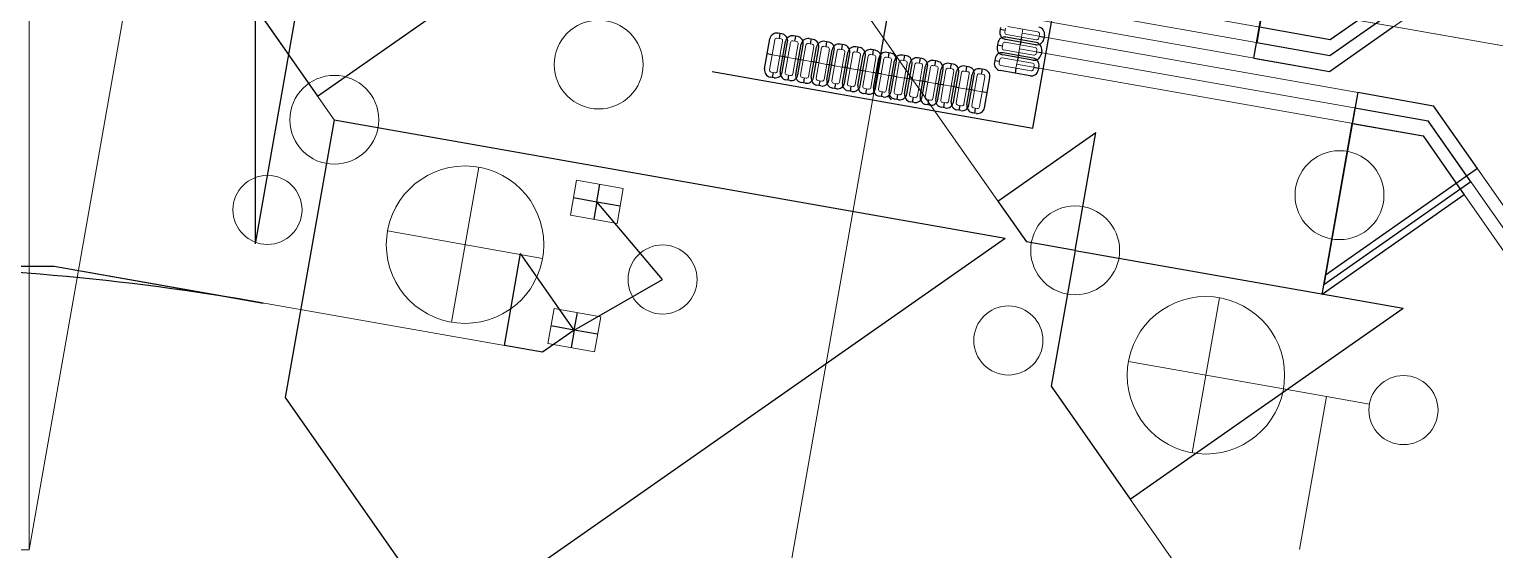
# Model space of a CAD drawing. Header units: millimetres. Extents: x -24 to 171, y -122 to 11.
# Drawn here: x 38.1 to 75.21, y -47.62 to -34.44 of the extents above; entities that cross this region are included whole.
import ezdxf

# ---------------------------------------------------------------- set-up
doc = ezdxf.new("R2010")
doc.units = ezdxf.units.MM
for name, color, linetype, lineweight, true_color in [('coponent footprints', 7, 'Continuous', 5, 0x000000), ('traces back 0.2mm', 94, 'Continuous', 20, 0x008000), ('traces front 0.2mm', 14, 'Continuous', 20, 0x800000)]:
    doc.layers.add(name, color=color, linetype=linetype, lineweight=lineweight, true_color=true_color)
doc.layers.add('helplines', color=4, linetype='Continuous', true_color=0x00ffff)
doc.layers.add('helplines curves', color=3, linetype='Continuous', true_color=0x00ff00)

msp = doc.modelspace()

# ---------------------------------------------------------------- linework, layer by layer
at = {"layer": 'coponent footprints'}
for p, q in [((38.1, -28.575), (38.1, -47.625)), ((38.1, -47.625), (41.408, -28.864)), ((56.861, -50.933), (60.169, -32.172)), ((60.169, -32.172), (78.929, -35.48)), ((70.859, -34.057), (89.619, -37.365)), ((62.819, -34.417), (62.802, -34.515)), ((63.64, -34.511), (62.877, -34.376)), ((63.259, -34.443), (63.224, -34.64)), ((56.845, -35.47), (56.98, -34.707)), ((57.136, -34.684), (57.038, -34.667)), ((57.042, -35.505), (57.177, -34.742)), ((57.239, -35.54), (57.374, -34.777)), ((57.53, -34.753), (57.432, -34.736)), ((57.436, -35.575), (57.571, -34.811)), ((57.633, -35.609), (57.768, -34.846)), ((57.924, -34.823), (57.826, -34.806)), ((57.83, -35.644), (57.965, -34.881)), ((58.318, -34.892), (58.22, -34.875)), ((62.75, -34.811), (62.732, -34.909)), ((63.571, -34.905), (62.808, -34.77)), ((63.606, -34.708), (62.842, -34.573)), ((63.189, -34.837), (63.154, -35.034)), ((63.681, -34.569), (63.663, -34.667)), ((57.11, -35.124), (56.913, -35.089)), ((57.504, -35.193), (57.307, -35.158)), ((57.897, -35.262), (57.701, -35.228)), ((58.027, -35.679), (58.162, -34.916)), ((58.224, -35.714), (58.359, -34.95)), ((58.421, -35.748), (58.556, -34.985)), ((58.712, -34.962), (58.614, -34.945)), ((58.618, -35.783), (58.753, -35.02)), ((58.815, -35.818), (58.95, -35.055)), ((59.106, -35.031), (59.008, -35.014)), ((59.012, -35.852), (59.147, -35.089)), ((59.209, -35.887), (59.344, -35.124)), ((59.5, -35.101), (59.401, -35.083)), ((59.406, -35.922), (59.54, -35.159)), ((59.603, -35.957), (59.737, -35.193)), ((59.894, -35.17), (59.795, -35.153)), ((59.8, -35.991), (59.934, -35.228)), ((60.288, -35.24), (60.189, -35.222)), ((62.68, -35.205), (62.663, -35.303)), ((63.501, -35.299), (62.738, -35.164)), ((63.536, -35.102), (62.773, -34.967)), ((63.12, -35.231), (63.085, -35.428)), ((63.611, -34.963), (63.594, -35.061)), ((56.984, -35.546), (56.886, -35.528)), ((57.378, -35.615), (57.28, -35.598)), ((58.291, -35.332), (58.094, -35.297)), ((58.685, -35.401), (58.488, -35.367)), ((59.079, -35.471), (58.882, -35.436)), ((59.473, -35.54), (59.276, -35.506)), ((59.867, -35.61), (59.67, -35.575)), ((59.997, -36.026), (60.131, -35.263)), ((60.194, -36.061), (60.328, -35.298)), ((60.391, -36.096), (60.525, -35.332)), ((60.682, -35.309), (60.583, -35.292)), ((60.588, -36.13), (60.722, -35.367)), ((60.785, -36.165), (60.919, -35.402)), ((61.076, -35.379), (60.977, -35.361)), ((60.982, -36.2), (61.116, -35.437)), ((61.179, -36.235), (61.313, -35.471)), ((61.47, -35.448), (61.371, -35.431)), ((61.376, -36.269), (61.51, -35.506)), ((61.572, -36.304), (61.707, -35.541)), ((61.863, -35.518), (61.765, -35.5)), ((61.769, -36.339), (61.904, -35.575)), ((61.966, -36.373), (62.101, -35.61)), ((62.257, -35.587), (62.159, -35.57)), ((63.467, -35.496), (62.703, -35.361)), ((63.542, -35.357), (63.525, -35.455)), ((57.772, -35.685), (57.674, -35.667)), ((58.166, -35.754), (58.068, -35.737)), ((58.56, -35.824), (58.462, -35.806)), ((58.954, -35.893), (58.856, -35.876)), ((59.348, -35.962), (59.249, -35.945)), ((60.261, -35.679), (60.064, -35.645)), ((60.655, -35.749), (60.458, -35.714)), ((61.049, -35.818), (60.852, -35.783)), ((61.443, -35.888), (61.246, -35.853)), ((61.837, -35.957), (61.64, -35.922)), ((62.231, -36.027), (62.034, -35.992)), ((62.163, -36.408), (62.298, -35.645)), ((59.742, -36.032), (59.643, -36.015)), ((60.136, -36.101), (60.037, -36.084)), ((60.53, -36.171), (60.431, -36.154)), ((60.924, -36.24), (60.825, -36.223)), ((61.318, -36.31), (61.219, -36.292)), ((61.712, -36.379), (61.613, -36.362)), ((62.105, -36.449), (62.007, -36.431)), ((49.481, -37.935), (48.788, -41.862)), ((51.804, -39.151), (51.96, -38.265)), ((53.142, -38.473), (51.96, -38.265)), ((52.986, -39.359), (53.142, -38.473)), ((52.986, -39.359), (51.804, -39.151)), ((47.171, -39.552), (51.098, -40.245)), ((51.231, -42.401), (51.387, -41.514)), ((51.387, -41.514), (52.569, -41.723)), ((68.241, -41.243), (67.549, -45.17)), ((52.413, -42.609), (52.569, -41.723)), ((51.231, -42.401), (52.413, -42.609)), ((65.931, -42.86), (69.858, -43.553)), ((72.036, -43.937), (69.858, -43.553)), ((70.947, -43.745), (70.264, -47.618)), ((-23.812, -47.625), (38.1, -47.625))]:
    msp.add_line(p, q, dxfattribs=at)
for centre, radius in [((52.518, -35.337), 1.125), ((45.823, -36.736), 1.125), ((71.278, -38.645), 1.125), ((44.131, -39.017), 0.875), ((49.134, -39.899), 1.994), ((64.584, -40.044), 1.125), ((54.137, -40.781), 0.875), ((62.892, -42.325), 0.875), ((67.895, -43.207), 1.994), ((72.898, -44.089), 0.875)]:
    msp.add_circle(centre, radius, dxfattribs=at)
for centre, start, end in [((57.029, -34.716), 80, 170), ((57.128, -34.733), 350, 80), ((57.423, -34.785), 80, 170), ((57.522, -34.803), 350, 80), ((57.817, -34.855), 80, 170), ((57.916, -34.872), 350, 80), ((58.211, -34.924), 80, 170), ((62.799, -34.819), 80, 170), ((62.851, -34.524), 170, 260), ((63.614, -34.659), 260, 350), ((63.632, -34.56), 350, 80), ((58.309, -34.942), 350, 80), ((58.605, -34.994), 80, 170), ((58.703, -35.011), 350, 80), ((58.999, -35.063), 80, 170), ((59.097, -35.081), 350, 80), ((59.393, -35.133), 80, 170), ((59.491, -35.15), 350, 80), ((59.787, -35.202), 80, 170), ((59.885, -35.219), 350, 80), ((60.181, -35.272), 80, 170), ((60.279, -35.289), 350, 80), ((62.729, -35.213), 80, 170), ((62.782, -34.918), 170, 260), ((63.545, -35.052), 260, 350), ((63.562, -34.954), 350, 80), ((56.895, -35.479), 170, 260), ((56.993, -35.496), 260, 350), ((57.289, -35.549), 170, 260), ((57.387, -35.566), 260, 350), ((57.682, -35.618), 170, 260), ((60.575, -35.341), 80, 170), ((60.673, -35.358), 350, 80), ((60.968, -35.41), 80, 170), ((61.067, -35.428), 350, 80), ((61.362, -35.48), 80, 170), ((61.461, -35.497), 350, 80), ((61.756, -35.549), 80, 170), ((61.855, -35.567), 350, 80), ((62.15, -35.619), 80, 170), ((62.249, -35.636), 350, 80), ((62.712, -35.312), 170, 260), ((63.475, -35.446), 260, 350), ((63.493, -35.348), 350, 80), ((57.781, -35.635), 260, 350), ((58.076, -35.688), 170, 260), ((58.175, -35.705), 260, 350), ((58.47, -35.757), 170, 260), ((58.569, -35.774), 260, 350), ((58.864, -35.826), 170, 260), ((58.963, -35.844), 260, 350), ((59.258, -35.896), 170, 260), ((59.357, -35.913), 260, 350), ((59.652, -35.965), 170, 260), ((59.751, -35.983), 260, 350), ((60.046, -36.035), 170, 260), ((60.145, -36.052), 260, 350), ((60.44, -36.104), 170, 260), ((60.538, -36.122), 260, 350), ((60.834, -36.174), 170, 260), ((60.932, -36.191), 260, 350), ((61.228, -36.243), 170, 260), ((61.326, -36.261), 260, 350), ((61.622, -36.313), 170, 260), ((61.72, -36.33), 260, 350), ((62.016, -36.382), 170, 260), ((62.114, -36.399), 260, 350)]:
    msp.add_arc(centre, 0.05, start, end, dxfattribs=at)
at = {"layer": 'helplines'}
for p, q in [((63.511, -36.945), (64.941, -28.83)), ((60.169, -32.172), (59.572, -35.558)), ((62.694, -34.395), (62.677, -34.493)), ((62.685, -34.444), (62.81, -34.466)), ((56.72, -35.448), (56.855, -34.685)), ((57.158, -34.559), (57.06, -34.542)), ((57.109, -34.55), (57.087, -34.675)), ((57.114, -35.518), (57.249, -34.755)), ((57.167, -35.527), (57.302, -34.764)), ((57.552, -34.628), (57.454, -34.611)), ((57.503, -34.62), (57.481, -34.745)), ((57.508, -35.587), (57.643, -34.824)), ((57.561, -35.597), (57.696, -34.833)), ((57.946, -34.698), (57.848, -34.681)), ((57.897, -34.689), (57.875, -34.814)), ((58.34, -34.767), (58.242, -34.75)), ((58.291, -34.759), (58.269, -34.884)), ((58.734, -34.837), (58.636, -34.819)), ((58.685, -34.828), (58.663, -34.953)), ((62.625, -34.789), (62.607, -34.887)), ((62.616, -34.838), (62.741, -34.86)), ((63.583, -34.833), (62.82, -34.698)), ((63.593, -34.78), (62.83, -34.645)), ((63.211, -34.712), (63.189, -34.837)), ((63.224, -34.64), (63.202, -34.766)), ((63.672, -34.618), (63.797, -34.64)), ((63.806, -34.591), (63.789, -34.689)), ((56.913, -35.089), (56.788, -35.067)), ((57.235, -35.146), (57.11, -35.124)), ((57.307, -35.158), (57.182, -35.136)), ((57.629, -35.215), (57.504, -35.193)), ((57.701, -35.228), (57.575, -35.206)), ((57.902, -35.657), (58.037, -34.894)), ((57.955, -35.666), (58.09, -34.903)), ((58.296, -35.726), (58.431, -34.963)), ((58.349, -35.736), (58.484, -34.972)), ((58.69, -35.796), (58.825, -35.032)), ((58.743, -35.805), (58.878, -35.042)), ((59.128, -34.906), (59.03, -34.889)), ((59.079, -34.898), (59.057, -35.023)), ((59.084, -35.865), (59.218, -35.102)), ((59.137, -35.875), (59.272, -35.111)), ((59.522, -34.976), (59.423, -34.958)), ((59.473, -34.967), (59.451, -35.092)), ((59.478, -35.935), (59.612, -35.171)), ((59.531, -35.944), (59.666, -35.181)), ((59.916, -35.045), (59.817, -35.028)), ((59.867, -35.036), (59.845, -35.162)), ((59.872, -36.004), (60.006, -35.241)), ((59.925, -36.013), (60.059, -35.25)), ((60.31, -35.115), (60.211, -35.097)), ((60.261, -35.106), (60.239, -35.231)), ((60.704, -35.184), (60.605, -35.167)), ((60.655, -35.175), (60.632, -35.3)), ((61.098, -35.254), (60.999, -35.236)), ((61.048, -35.245), (61.026, -35.37)), ((62.555, -35.183), (62.538, -35.281)), ((62.546, -35.232), (62.672, -35.254)), ((63.514, -35.227), (62.751, -35.092)), ((63.523, -35.174), (62.76, -35.039)), ((63.142, -35.106), (63.12, -35.231)), ((63.154, -35.034), (63.132, -35.159)), ((63.603, -35.012), (63.728, -35.034)), ((63.736, -34.985), (63.719, -35.083)), ((55.396, -35.514), (63.511, -36.945)), ((56.935, -35.537), (56.913, -35.662)), ((57.329, -35.607), (57.307, -35.732)), ((58.023, -35.285), (57.897, -35.262)), ((58.094, -35.297), (57.969, -35.275)), ((58.416, -35.354), (58.291, -35.332)), ((58.488, -35.367), (58.363, -35.345)), ((58.81, -35.423), (58.685, -35.401)), ((58.882, -35.436), (58.757, -35.414)), ((59.204, -35.493), (59.079, -35.471)), ((59.276, -35.506), (59.151, -35.484)), ((59.598, -35.562), (59.473, -35.54)), ((59.67, -35.575), (59.545, -35.553)), ((59.992, -35.632), (59.867, -35.61)), ((60.064, -35.645), (59.939, -35.622)), ((60.266, -36.074), (60.4, -35.31)), ((60.319, -36.083), (60.453, -35.32)), ((60.66, -36.143), (60.794, -35.38)), ((60.713, -36.152), (60.847, -35.389)), ((61.053, -36.212), (61.188, -35.449)), ((61.107, -36.222), (61.241, -35.459)), ((61.492, -35.323), (61.393, -35.306)), ((61.442, -35.314), (61.42, -35.439)), ((61.447, -36.282), (61.582, -35.519)), ((61.501, -36.291), (61.635, -35.528)), ((61.886, -35.392), (61.787, -35.375)), ((61.836, -35.384), (61.814, -35.509)), ((61.841, -36.351), (61.976, -35.588)), ((61.895, -36.361), (62.029, -35.598)), ((62.279, -35.462), (62.181, -35.445)), ((62.23, -35.453), (62.208, -35.578)), ((63.445, -35.621), (62.681, -35.486)), ((63.085, -35.428), (63.063, -35.553)), ((63.533, -35.406), (63.658, -35.428)), ((63.667, -35.379), (63.65, -35.477)), ((56.962, -35.671), (56.864, -35.653)), ((57.356, -35.74), (57.258, -35.723)), ((57.75, -35.81), (57.652, -35.792)), ((57.723, -35.676), (57.701, -35.801)), ((58.144, -35.879), (58.046, -35.862)), ((58.117, -35.745), (58.095, -35.871)), ((58.538, -35.949), (58.44, -35.931)), ((58.511, -35.815), (58.489, -35.94)), ((58.905, -35.884), (58.883, -36.009)), ((59.299, -35.954), (59.277, -36.079)), ((60.386, -35.701), (60.261, -35.679)), ((60.458, -35.714), (60.333, -35.692)), ((60.78, -35.771), (60.655, -35.749)), ((60.852, -35.783), (60.727, -35.761)), ((61.174, -35.84), (61.049, -35.818)), ((61.246, -35.853), (61.121, -35.831)), ((61.174, -35.84), (61.121, -35.831)), ((61.568, -35.91), (61.443, -35.888)), ((61.64, -35.922), (61.515, -35.9)), ((61.962, -35.979), (61.837, -35.957)), ((62.034, -35.992), (61.909, -35.97)), ((62.288, -36.43), (62.423, -35.667)), ((58.932, -36.018), (58.834, -36.001)), ((59.326, -36.088), (59.227, -36.07)), ((59.72, -36.157), (59.621, -36.14)), ((59.693, -36.023), (59.671, -36.148)), ((59.852, -36.128), (59.925, -36.232)), ((60.114, -36.226), (60.015, -36.209)), ((60.087, -36.093), (60.065, -36.218)), ((60.508, -36.296), (60.409, -36.279)), ((60.481, -36.162), (60.458, -36.287)), ((60.902, -36.365), (60.803, -36.348)), ((60.874, -36.232), (60.852, -36.357)), ((61.268, -36.301), (61.246, -36.426)), ((62.356, -36.049), (62.231, -36.027)), ((61.296, -36.435), (61.197, -36.417)), ((61.689, -36.504), (61.591, -36.487)), ((61.662, -36.371), (61.64, -36.496)), ((62.083, -36.574), (61.985, -36.556)), ((62.056, -36.44), (62.034, -36.565)), ((52.473, -38.812), (52.551, -38.369)), ((51.882, -38.708), (52.473, -38.812)), ((52.473, -38.812), (52.395, -39.255)), ((52.473, -38.812), (53.064, -38.916)), ((54.137, -40.781), (52.473, -38.812)), ((51.9, -42.062), (54.137, -40.781)), ((51.9, -42.062), (51.978, -41.619)), ((51.9, -42.062), (51.309, -41.958)), ((51.9, -42.062), (51.822, -42.505)), ((52.491, -42.166), (51.9, -42.062))]:
    msp.add_line(p, q, dxfattribs=at)
for centre, start, end in [((62.851, -34.524), 170, 260), ((63.632, -34.56), 350, 80), ((57.029, -34.716), 80, 170), ((57.128, -34.733), 350, 80), ((57.423, -34.785), 80, 170), ((57.522, -34.803), 350, 80), ((57.817, -34.855), 80, 170), ((57.916, -34.872), 350, 80), ((58.211, -34.924), 80, 170), ((58.309, -34.942), 350, 80), ((58.605, -34.994), 80, 170), ((58.703, -35.011), 350, 80), ((62.799, -34.819), 80, 170), ((63.614, -34.659), 260, 350), ((63.562, -34.954), 350, 80), ((58.999, -35.063), 80, 170), ((59.097, -35.081), 350, 80), ((59.393, -35.133), 80, 170), ((59.491, -35.15), 350, 80), ((59.787, -35.202), 80, 170), ((59.885, -35.219), 350, 80), ((60.181, -35.272), 80, 170), ((60.279, -35.289), 350, 80), ((60.575, -35.341), 80, 170), ((60.673, -35.358), 350, 80), ((60.968, -35.41), 80, 170), ((62.729, -35.213), 80, 170), ((62.782, -34.918), 170, 260), ((63.545, -35.052), 260, 350), ((63.493, -35.348), 350, 80), ((56.895, -35.479), 170, 260), ((56.993, -35.496), 260, 350), ((57.289, -35.549), 170, 260), ((57.387, -35.566), 260, 350), ((57.682, -35.618), 170, 260), ((61.067, -35.428), 350, 80), ((61.362, -35.48), 80, 170), ((61.461, -35.497), 350, 80), ((61.756, -35.549), 80, 170), ((61.855, -35.567), 350, 80), ((62.15, -35.619), 80, 170), ((62.249, -35.636), 350, 80), ((62.712, -35.312), 170, 260), ((63.475, -35.446), 260, 350), ((57.781, -35.635), 260, 350), ((58.076, -35.688), 170, 260), ((58.175, -35.705), 260, 350), ((58.47, -35.757), 170, 260), ((58.569, -35.774), 260, 350), ((58.864, -35.826), 170, 260), ((58.963, -35.844), 260, 350), ((59.258, -35.896), 170, 260), ((59.357, -35.913), 260, 350), ((59.652, -35.965), 170, 260), ((59.751, -35.983), 260, 350), ((60.046, -36.035), 170, 260), ((60.145, -36.052), 260, 350), ((60.44, -36.104), 170, 260), ((60.538, -36.122), 260, 350), ((60.834, -36.174), 170, 260), ((60.932, -36.191), 260, 350), ((61.228, -36.243), 170, 260), ((61.326, -36.261), 260, 350), ((61.622, -36.313), 170, 260), ((61.72, -36.33), 260, 350), ((62.016, -36.382), 170, 260), ((62.114, -36.399), 260, 350)]:
    msp.add_arc(centre, 0.177, start, end, dxfattribs=at)
at = {"layer": 'helplines curves'}
for p, q in [((43.828, -39.878), (43.828, -7.875)), ((43.828, -39.878), (49.386, -8.361)), ((45.402, -36.134), (66.869, -21.103)), ((39.176, -27.242), (45.402, -36.134)), ((69.971, -30.297), (69.181, -34.777)), ((69.111, -35.171), (69.927, -30.542)), ((71.044, -34.699), (72.537, -33.654)), ((71.036, -35.104), (72.58, -34.023)), ((69.25, -34.383), (71.044, -34.699)), ((71.028, -35.509), (72.623, -34.392)), ((69.181, -34.777), (71.036, -35.104)), ((69.111, -35.171), (71.028, -35.509)), ((71.738, -36.04), (70.922, -40.669)), ((71.738, -36.04), (73.655, -36.378)), ((45.823, -36.736), (44.583, -43.771)), ((45.823, -36.736), (62.808, -39.731)), ((71.668, -36.434), (70.878, -40.914)), ((71.668, -36.434), (73.524, -36.761)), ((74.772, -37.973), (73.655, -36.378)), ((62.628, -38.798), (65.11, -37.06)), ((64.584, -40.044), (65.11, -37.06)), ((70.835, -41.16), (71.599, -36.828)), ((71.599, -36.828), (73.393, -37.144)), ((74.605, -38.305), (73.524, -36.761)), ((73.393, -37.144), (74.438, -38.637)), ((74.772, -37.973), (70.922, -40.669)), ((74.605, -38.305), (70.878, -40.914)), ((62.628, -38.798), (63.348, -39.826)), ((74.438, -38.637), (70.835, -41.16)), ((48.68, -49.623), (62.808, -39.731)), ((64.584, -40.044), (63.348, -39.826)), ((64.584, -40.044), (63.977, -43.483)), ((64.584, -40.044), (72.887, -41.508)), ((33.35, -40.444), (38.728, -40.444)), ((38.728, -40.444), (44.025, -41.378)), ((50.13, -42.454), (50.541, -40.121)), ((51.9, -42.062), (50.541, -40.121)), ((65.981, -46.344), (72.887, -41.508)), ((51.9, -42.062), (51.096, -42.625)), ((51.096, -42.625), (50.13, -42.454)), ((44.583, -43.771), (48.68, -49.623)), ((63.977, -43.483), (65.981, -46.344))]:
    msp.add_line(p, q, dxfattribs=at)
msp.add_arc((33.35, -101.921), 61.478, 80, 90, dxfattribs=at)
at = {"layer": 'traces back 0.2mm'}
for p, q in [((71.044, -34.699), (77.478, -30.194)), ((71.036, -35.104), (77.555, -30.54)), ((71.028, -35.509), (76.821, -31.453)), ((63.45, -33.36), (71.044, -34.699)), ((63.38, -33.754), (71.036, -35.104)), ((63.311, -34.148), (71.028, -35.509)), ((63.241, -34.542), (73.655, -36.378)), ((63.172, -34.936), (73.524, -36.761)), ((63.102, -35.33), (73.393, -37.144)), ((73.655, -36.378), (75.948, -39.653)), ((73.524, -36.761), (75.758, -39.952)), ((73.393, -37.144), (75.568, -40.25)), ((38.728, -40.444), (32.368, -40.444)), ((38.728, -40.444), (51.096, -42.625)), ((51.096, -42.625), (51.9, -42.062))]:
    msp.add_line(p, q, dxfattribs=at)
at = {"layer": 'traces front 0.2mm'}
for p, q in [((39.176, -27.242), (45.823, -36.736)), ((57.718, -31.786), (63.348, -39.826)), ((45.823, -36.736), (44.583, -43.771)), ((64.584, -40.044), (63.348, -39.826)), ((64.584, -40.044), (63.977, -43.483)), ((44.583, -43.771), (54.241, -57.564)), ((63.977, -43.483), (76.597, -61.506))]:
    msp.add_line(p, q, dxfattribs=at)

doc.saveas('drawing.dxf')
